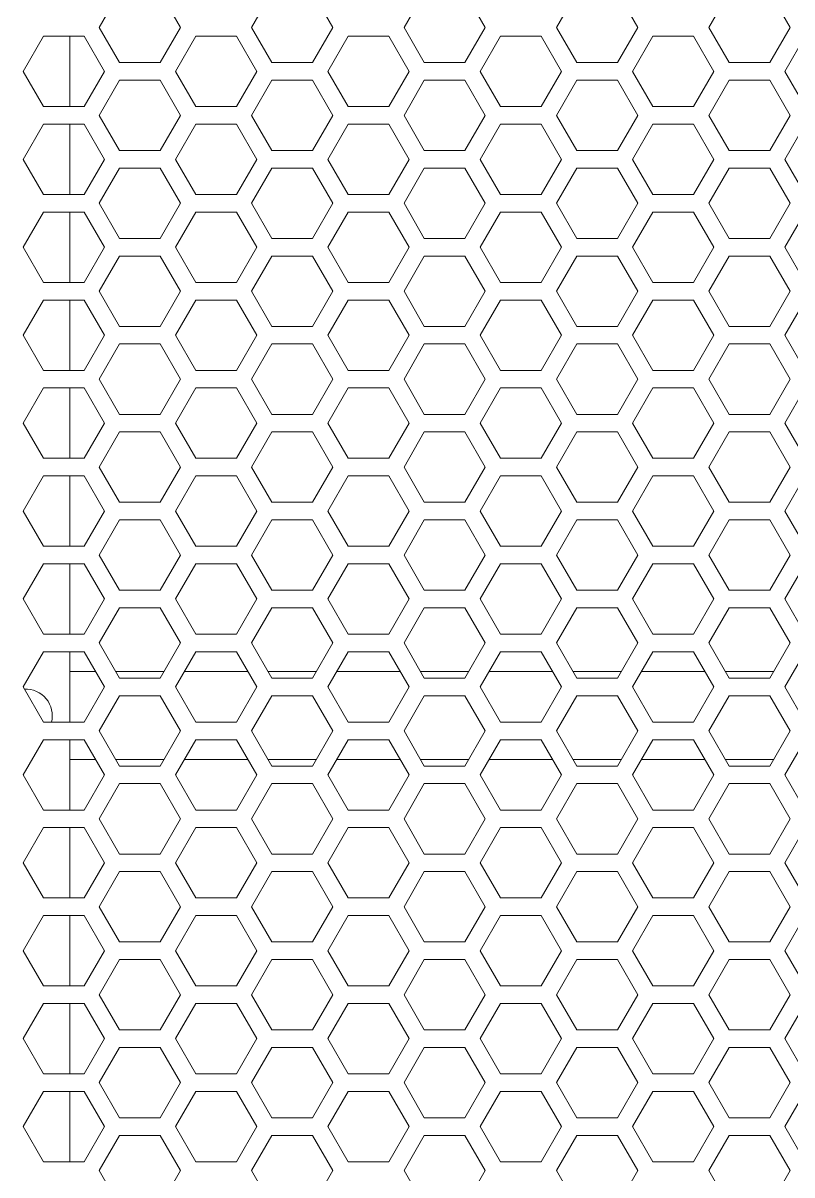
# Model space of a CAD drawing. Header units: millimetres. Extents: x 0 to 62, y -17 to 201.
# Drawn here: x 13.72 to 22.46, y 37.55 to 50.65 of the extents above; entities that cross this region are included whole.
import ezdxf

# ---------------------------------------------------------------- set-up
doc = ezdxf.new("R2010")
doc.units = ezdxf.units.MM

msp = doc.modelspace()

# ---------------------------------------------------------------- linework, layer by layer
at = {"color": 0, "lineweight": 18}
for p, q in [((14.815, 51), (14.584, 50.6)), ((15.508, 50.6), (15.277, 51)), ((16.547, 51), (16.316, 50.6)), ((17.24, 50.6), (17.009, 51)), ((18.279, 51), (18.048, 50.6)), ((18.972, 50.6), (18.741, 51)), ((20.011, 51), (19.78, 50.6)), ((20.704, 50.6), (20.473, 51)), ((21.743, 51), (21.512, 50.6)), ((22.436, 50.6), (22.205, 51)), ((14.584, 50.6), (14.815, 50.2)), ((15.277, 50.2), (15.508, 50.6)), ((16.316, 50.6), (16.547, 50.2)), ((17.009, 50.2), (17.24, 50.6)), ((18.048, 50.6), (18.279, 50.2)), ((18.741, 50.2), (18.972, 50.6)), ((19.78, 50.6), (20.011, 50.2)), ((20.473, 50.2), (20.704, 50.6)), ((21.512, 50.6), (21.743, 50.2)), ((22.205, 50.2), (22.436, 50.6)), ((13.949, 50.5), (13.718, 50.1)), ((14.411, 50.5), (13.949, 50.5)), ((14.25, 50.5), (14.25, 49.7)), ((14.642, 50.1), (14.411, 50.5)), ((15.681, 50.5), (15.45, 50.1)), ((16.143, 50.5), (15.681, 50.5)), ((16.374, 50.1), (16.143, 50.5)), ((17.413, 50.5), (17.182, 50.1)), ((17.875, 50.5), (17.413, 50.5)), ((18.106, 50.1), (17.875, 50.5)), ((19.145, 50.5), (18.914, 50.1)), ((19.607, 50.5), (19.145, 50.5)), ((19.838, 50.1), (19.607, 50.5)), ((20.877, 50.5), (20.646, 50.1)), ((21.339, 50.5), (20.877, 50.5)), ((21.57, 50.1), (21.339, 50.5)), ((22.609, 50.5), (22.378, 50.1)), ((14.815, 50.2), (15.277, 50.2)), ((16.547, 50.2), (17.009, 50.2)), ((18.279, 50.2), (18.741, 50.2)), ((20.011, 50.2), (20.473, 50.2)), ((21.743, 50.2), (22.205, 50.2)), ((13.718, 50.1), (13.949, 49.7)), ((14.411, 49.7), (14.642, 50.1)), ((15.45, 50.1), (15.681, 49.7)), ((16.143, 49.7), (16.374, 50.1)), ((17.182, 50.1), (17.413, 49.7)), ((17.875, 49.7), (18.106, 50.1)), ((18.914, 50.1), (19.145, 49.7)), ((19.607, 49.7), (19.838, 50.1)), ((20.646, 50.1), (20.877, 49.7)), ((21.339, 49.7), (21.57, 50.1)), ((22.378, 50.1), (22.609, 49.7)), ((14.815, 50), (14.584, 49.6)), ((15.277, 50), (14.815, 50)), ((15.508, 49.6), (15.277, 50)), ((16.547, 50), (16.316, 49.6)), ((17.009, 50), (16.547, 50)), ((17.24, 49.6), (17.009, 50)), ((18.279, 50), (18.048, 49.6)), ((18.741, 50), (18.279, 50)), ((18.972, 49.6), (18.741, 50)), ((20.011, 50), (19.78, 49.6)), ((20.473, 50), (20.011, 50)), ((20.704, 49.6), (20.473, 50)), ((21.743, 50), (21.512, 49.6)), ((22.205, 50), (21.743, 50)), ((22.436, 49.6), (22.205, 50)), ((13.949, 49.7), (14.411, 49.7)), ((15.681, 49.7), (16.143, 49.7)), ((17.413, 49.7), (17.875, 49.7)), ((19.145, 49.7), (19.607, 49.7)), ((20.877, 49.7), (21.339, 49.7)), ((14.584, 49.6), (14.815, 49.2)), ((15.277, 49.2), (15.508, 49.6)), ((16.316, 49.6), (16.547, 49.2)), ((17.009, 49.2), (17.24, 49.6)), ((18.048, 49.6), (18.279, 49.2)), ((18.741, 49.2), (18.972, 49.6)), ((19.78, 49.6), (20.011, 49.2)), ((20.473, 49.2), (20.704, 49.6)), ((21.512, 49.6), (21.743, 49.2)), ((22.205, 49.2), (22.436, 49.6)), ((13.949, 49.5), (13.718, 49.1)), ((14.411, 49.5), (13.949, 49.5)), ((14.25, 49.5), (14.25, 48.7)), ((14.642, 49.1), (14.411, 49.5)), ((15.681, 49.5), (15.45, 49.1)), ((16.143, 49.5), (15.681, 49.5)), ((16.374, 49.1), (16.143, 49.5)), ((17.413, 49.5), (17.182, 49.1)), ((17.875, 49.5), (17.413, 49.5)), ((18.106, 49.1), (17.875, 49.5)), ((19.145, 49.5), (18.914, 49.1)), ((19.607, 49.5), (19.145, 49.5)), ((19.838, 49.1), (19.607, 49.5)), ((20.877, 49.5), (20.646, 49.1)), ((21.339, 49.5), (20.877, 49.5)), ((21.57, 49.1), (21.339, 49.5)), ((22.609, 49.5), (22.378, 49.1)), ((14.815, 49.2), (15.277, 49.2)), ((16.547, 49.2), (17.009, 49.2)), ((18.279, 49.2), (18.741, 49.2)), ((20.011, 49.2), (20.473, 49.2)), ((21.743, 49.2), (22.205, 49.2)), ((13.718, 49.1), (13.949, 48.7)), ((14.411, 48.7), (14.642, 49.1)), ((14.815, 49), (14.584, 48.6)), ((15.277, 49), (14.815, 49)), ((15.508, 48.6), (15.277, 49)), ((15.45, 49.1), (15.681, 48.7)), ((16.143, 48.7), (16.374, 49.1)), ((16.547, 49), (16.316, 48.6)), ((17.009, 49), (16.547, 49)), ((17.24, 48.6), (17.009, 49)), ((17.182, 49.1), (17.413, 48.7)), ((17.875, 48.7), (18.106, 49.1)), ((18.279, 49), (18.048, 48.6)), ((18.741, 49), (18.279, 49)), ((18.972, 48.6), (18.741, 49)), ((18.914, 49.1), (19.145, 48.7)), ((19.607, 48.7), (19.838, 49.1)), ((20.011, 49), (19.78, 48.6)), ((20.473, 49), (20.011, 49)), ((20.704, 48.6), (20.473, 49)), ((20.646, 49.1), (20.877, 48.7)), ((21.339, 48.7), (21.57, 49.1)), ((21.743, 49), (21.512, 48.6)), ((22.205, 49), (21.743, 49)), ((22.436, 48.6), (22.205, 49)), ((22.378, 49.1), (22.609, 48.7)), ((13.949, 48.7), (14.411, 48.7)), ((15.681, 48.7), (16.143, 48.7)), ((17.413, 48.7), (17.875, 48.7)), ((19.145, 48.7), (19.607, 48.7)), ((20.877, 48.7), (21.339, 48.7)), ((13.949, 48.5), (13.718, 48.1)), ((14.411, 48.5), (13.949, 48.5)), ((14.25, 48.5), (14.25, 47.7)), ((14.642, 48.1), (14.411, 48.5)), ((14.584, 48.6), (14.815, 48.2)), ((15.277, 48.2), (15.508, 48.6)), ((15.681, 48.5), (15.45, 48.1)), ((16.143, 48.5), (15.681, 48.5)), ((16.374, 48.1), (16.143, 48.5)), ((16.316, 48.6), (16.547, 48.2)), ((17.009, 48.2), (17.24, 48.6)), ((17.413, 48.5), (17.182, 48.1)), ((17.875, 48.5), (17.413, 48.5)), ((18.106, 48.1), (17.875, 48.5)), ((18.048, 48.6), (18.279, 48.2)), ((18.741, 48.2), (18.972, 48.6)), ((19.145, 48.5), (18.914, 48.1)), ((19.607, 48.5), (19.145, 48.5)), ((19.838, 48.1), (19.607, 48.5)), ((19.78, 48.6), (20.011, 48.2)), ((20.473, 48.2), (20.704, 48.6)), ((20.877, 48.5), (20.646, 48.1)), ((21.339, 48.5), (20.877, 48.5)), ((21.57, 48.1), (21.339, 48.5)), ((21.512, 48.6), (21.743, 48.2)), ((22.205, 48.2), (22.436, 48.6)), ((22.609, 48.5), (22.378, 48.1)), ((13.718, 48.1), (13.949, 47.7)), ((14.411, 47.7), (14.642, 48.1)), ((14.815, 48.2), (15.277, 48.2)), ((15.45, 48.1), (15.681, 47.7)), ((16.143, 47.7), (16.374, 48.1)), ((16.547, 48.2), (17.009, 48.2)), ((17.182, 48.1), (17.413, 47.7)), ((17.875, 47.7), (18.106, 48.1)), ((18.279, 48.2), (18.741, 48.2)), ((18.914, 48.1), (19.145, 47.7)), ((19.607, 47.7), (19.838, 48.1)), ((20.011, 48.2), (20.473, 48.2)), ((20.646, 48.1), (20.877, 47.7)), ((21.339, 47.7), (21.57, 48.1)), ((21.743, 48.2), (22.205, 48.2)), ((22.378, 48.1), (22.609, 47.7)), ((14.815, 48), (14.584, 47.6)), ((15.277, 48), (14.815, 48)), ((15.508, 47.6), (15.277, 48)), ((16.547, 48), (16.316, 47.6)), ((17.009, 48), (16.547, 48)), ((17.24, 47.6), (17.009, 48)), ((18.279, 48), (18.048, 47.6)), ((18.741, 48), (18.279, 48)), ((18.972, 47.6), (18.741, 48)), ((20.011, 48), (19.78, 47.6)), ((20.473, 48), (20.011, 48)), ((20.704, 47.6), (20.473, 48)), ((21.743, 48), (21.512, 47.6)), ((22.205, 48), (21.743, 48)), ((22.436, 47.6), (22.205, 48)), ((13.949, 47.7), (14.411, 47.7)), ((15.681, 47.7), (16.143, 47.7)), ((17.413, 47.7), (17.875, 47.7)), ((19.145, 47.7), (19.607, 47.7)), ((20.877, 47.7), (21.339, 47.7)), ((14.584, 47.6), (14.815, 47.2)), ((15.277, 47.2), (15.508, 47.6)), ((16.316, 47.6), (16.547, 47.2)), ((17.009, 47.2), (17.24, 47.6)), ((18.048, 47.6), (18.279, 47.2)), ((18.741, 47.2), (18.972, 47.6)), ((19.78, 47.6), (20.011, 47.2)), ((20.473, 47.2), (20.704, 47.6)), ((21.512, 47.6), (21.743, 47.2)), ((22.205, 47.2), (22.436, 47.6)), ((13.949, 47.5), (13.718, 47.1)), ((14.411, 47.5), (13.949, 47.5)), ((14.25, 47.5), (14.25, 46.7)), ((14.642, 47.1), (14.411, 47.5)), ((15.681, 47.5), (15.45, 47.1)), ((16.143, 47.5), (15.681, 47.5)), ((16.374, 47.1), (16.143, 47.5)), ((17.413, 47.5), (17.182, 47.1)), ((17.875, 47.5), (17.413, 47.5)), ((18.106, 47.1), (17.875, 47.5)), ((19.145, 47.5), (18.914, 47.1)), ((19.607, 47.5), (19.145, 47.5)), ((19.838, 47.1), (19.607, 47.5)), ((20.877, 47.5), (20.646, 47.1)), ((21.339, 47.5), (20.877, 47.5)), ((21.57, 47.1), (21.339, 47.5)), ((22.609, 47.5), (22.378, 47.1)), ((14.815, 47.2), (15.277, 47.2)), ((16.547, 47.2), (17.009, 47.2)), ((18.279, 47.2), (18.741, 47.2)), ((20.011, 47.2), (20.473, 47.2)), ((21.743, 47.2), (22.205, 47.2)), ((13.718, 47.1), (13.949, 46.7)), ((14.411, 46.7), (14.642, 47.1)), ((15.45, 47.1), (15.681, 46.7)), ((16.143, 46.7), (16.374, 47.1)), ((17.182, 47.1), (17.413, 46.7)), ((17.875, 46.7), (18.106, 47.1)), ((18.914, 47.1), (19.145, 46.7)), ((19.607, 46.7), (19.838, 47.1)), ((20.646, 47.1), (20.877, 46.7)), ((21.339, 46.7), (21.57, 47.1)), ((22.378, 47.1), (22.609, 46.7)), ((14.815, 47), (14.584, 46.6)), ((15.277, 47), (14.815, 47)), ((15.508, 46.6), (15.277, 47)), ((16.547, 47), (16.316, 46.6)), ((17.009, 47), (16.547, 47)), ((17.24, 46.6), (17.009, 47)), ((18.279, 47), (18.048, 46.6)), ((18.741, 47), (18.279, 47)), ((18.972, 46.6), (18.741, 47)), ((20.011, 47), (19.78, 46.6)), ((20.473, 47), (20.011, 47)), ((20.704, 46.6), (20.473, 47)), ((21.743, 47), (21.512, 46.6)), ((22.205, 47), (21.743, 47)), ((22.436, 46.6), (22.205, 47)), ((13.949, 46.7), (14.411, 46.7)), ((15.681, 46.7), (16.143, 46.7)), ((17.413, 46.7), (17.875, 46.7)), ((19.145, 46.7), (19.607, 46.7)), ((20.877, 46.7), (21.339, 46.7)), ((14.584, 46.6), (14.815, 46.2)), ((15.277, 46.2), (15.508, 46.6)), ((16.316, 46.6), (16.547, 46.2)), ((17.009, 46.2), (17.24, 46.6)), ((18.048, 46.6), (18.279, 46.2)), ((18.741, 46.2), (18.972, 46.6)), ((19.78, 46.6), (20.011, 46.2)), ((20.473, 46.2), (20.704, 46.6)), ((21.512, 46.6), (21.743, 46.2)), ((22.205, 46.2), (22.436, 46.6)), ((13.949, 46.5), (13.718, 46.1)), ((14.411, 46.5), (13.949, 46.5)), ((14.25, 46.5), (14.25, 45.7)), ((14.642, 46.1), (14.411, 46.5)), ((15.681, 46.5), (15.45, 46.1)), ((16.143, 46.5), (15.681, 46.5)), ((16.374, 46.1), (16.143, 46.5)), ((17.413, 46.5), (17.182, 46.1)), ((17.875, 46.5), (17.413, 46.5)), ((18.106, 46.1), (17.875, 46.5)), ((19.145, 46.5), (18.914, 46.1)), ((19.607, 46.5), (19.145, 46.5)), ((19.838, 46.1), (19.607, 46.5)), ((20.877, 46.5), (20.646, 46.1)), ((21.339, 46.5), (20.877, 46.5)), ((21.57, 46.1), (21.339, 46.5)), ((22.609, 46.5), (22.378, 46.1)), ((14.815, 46.2), (15.277, 46.2)), ((16.547, 46.2), (17.009, 46.2)), ((18.279, 46.2), (18.741, 46.2)), ((20.011, 46.2), (20.473, 46.2)), ((21.743, 46.2), (22.205, 46.2)), ((13.718, 46.1), (13.949, 45.7)), ((14.411, 45.7), (14.642, 46.1)), ((14.815, 46), (14.584, 45.6)), ((15.277, 46), (14.815, 46)), ((15.508, 45.6), (15.277, 46)), ((15.45, 46.1), (15.681, 45.7)), ((16.143, 45.7), (16.374, 46.1)), ((16.547, 46), (16.316, 45.6)), ((17.009, 46), (16.547, 46)), ((17.24, 45.6), (17.009, 46)), ((17.182, 46.1), (17.413, 45.7)), ((17.875, 45.7), (18.106, 46.1)), ((18.279, 46), (18.048, 45.6)), ((18.741, 46), (18.279, 46)), ((18.972, 45.6), (18.741, 46)), ((18.914, 46.1), (19.145, 45.7)), ((19.607, 45.7), (19.838, 46.1)), ((20.011, 46), (19.78, 45.6)), ((20.473, 46), (20.011, 46)), ((20.704, 45.6), (20.473, 46)), ((20.646, 46.1), (20.877, 45.7)), ((21.339, 45.7), (21.57, 46.1)), ((21.743, 46), (21.512, 45.6)), ((22.205, 46), (21.743, 46)), ((22.436, 45.6), (22.205, 46)), ((22.378, 46.1), (22.609, 45.7)), ((13.949, 45.7), (14.411, 45.7)), ((14.584, 45.6), (14.815, 45.2)), ((15.277, 45.2), (15.508, 45.6)), ((15.681, 45.7), (16.143, 45.7)), ((16.316, 45.6), (16.547, 45.2)), ((17.009, 45.2), (17.24, 45.6)), ((17.413, 45.7), (17.875, 45.7)), ((18.048, 45.6), (18.279, 45.2)), ((18.741, 45.2), (18.972, 45.6)), ((19.145, 45.7), (19.607, 45.7)), ((19.78, 45.6), (20.011, 45.2)), ((20.473, 45.2), (20.704, 45.6)), ((20.877, 45.7), (21.339, 45.7)), ((21.512, 45.6), (21.743, 45.2)), ((22.205, 45.2), (22.436, 45.6)), ((13.949, 45.5), (13.718, 45.1)), ((14.411, 45.5), (13.949, 45.5)), ((14.25, 45.5), (14.25, 44.7)), ((14.642, 45.1), (14.411, 45.5)), ((15.681, 45.5), (15.45, 45.1)), ((16.143, 45.5), (15.681, 45.5)), ((16.374, 45.1), (16.143, 45.5)), ((17.413, 45.5), (17.182, 45.1)), ((17.875, 45.5), (17.413, 45.5)), ((18.106, 45.1), (17.875, 45.5)), ((19.145, 45.5), (18.914, 45.1)), ((19.607, 45.5), (19.145, 45.5)), ((19.838, 45.1), (19.607, 45.5)), ((20.877, 45.5), (20.646, 45.1)), ((21.339, 45.5), (20.877, 45.5)), ((21.57, 45.1), (21.339, 45.5)), ((22.609, 45.5), (22.378, 45.1)), ((14.815, 45.2), (15.277, 45.2)), ((16.547, 45.2), (17.009, 45.2)), ((18.279, 45.2), (18.741, 45.2)), ((20.011, 45.2), (20.473, 45.2)), ((21.743, 45.2), (22.205, 45.2)), ((13.718, 45.1), (13.949, 44.7)), ((14.411, 44.7), (14.642, 45.1)), ((15.45, 45.1), (15.681, 44.7)), ((16.143, 44.7), (16.374, 45.1)), ((17.182, 45.1), (17.413, 44.7)), ((17.875, 44.7), (18.106, 45.1)), ((18.914, 45.1), (19.145, 44.7)), ((19.607, 44.7), (19.838, 45.1)), ((20.646, 45.1), (20.877, 44.7)), ((21.339, 44.7), (21.57, 45.1)), ((22.378, 45.1), (22.609, 44.7)), ((14.815, 45), (14.584, 44.6)), ((15.277, 45), (14.815, 45)), ((15.508, 44.6), (15.277, 45)), ((16.547, 45), (16.316, 44.6)), ((17.009, 45), (16.547, 45)), ((17.24, 44.6), (17.009, 45)), ((18.279, 45), (18.048, 44.6)), ((18.741, 45), (18.279, 45)), ((18.972, 44.6), (18.741, 45)), ((20.011, 45), (19.78, 44.6)), ((20.473, 45), (20.011, 45)), ((20.704, 44.6), (20.473, 45)), ((21.743, 45), (21.512, 44.6)), ((22.205, 45), (21.743, 45)), ((22.436, 44.6), (22.205, 45)), ((13.949, 44.7), (14.411, 44.7)), ((15.681, 44.7), (16.143, 44.7)), ((17.413, 44.7), (17.875, 44.7)), ((19.145, 44.7), (19.607, 44.7)), ((20.877, 44.7), (21.339, 44.7)), ((14.584, 44.6), (14.815, 44.2)), ((15.277, 44.2), (15.508, 44.6)), ((16.316, 44.6), (16.547, 44.2)), ((17.009, 44.2), (17.24, 44.6)), ((18.048, 44.6), (18.279, 44.2)), ((18.741, 44.2), (18.972, 44.6)), ((19.78, 44.6), (20.011, 44.2)), ((20.473, 44.2), (20.704, 44.6)), ((21.512, 44.6), (21.743, 44.2)), ((22.205, 44.2), (22.436, 44.6)), ((13.949, 44.5), (13.718, 44.1)), ((14.411, 44.5), (13.949, 44.5)), ((14.25, 44.5), (14.25, 43.7)), ((14.642, 44.1), (14.411, 44.5)), ((15.681, 44.5), (15.45, 44.1)), ((16.143, 44.5), (15.681, 44.5)), ((16.374, 44.1), (16.143, 44.5)), ((17.413, 44.5), (17.182, 44.1)), ((17.875, 44.5), (17.413, 44.5)), ((18.106, 44.1), (17.875, 44.5)), ((19.145, 44.5), (18.914, 44.1)), ((19.607, 44.5), (19.145, 44.5)), ((19.838, 44.1), (19.607, 44.5)), ((20.877, 44.5), (20.646, 44.1)), ((21.339, 44.5), (20.877, 44.5)), ((21.57, 44.1), (21.339, 44.5)), ((22.609, 44.5), (22.378, 44.1)), ((14.815, 44.2), (15.277, 44.2)), ((16.547, 44.2), (17.009, 44.2)), ((18.279, 44.2), (18.741, 44.2)), ((20.011, 44.2), (20.473, 44.2)), ((21.743, 44.2), (22.205, 44.2)), ((13.718, 44.1), (13.949, 43.7)), ((14.411, 43.7), (14.642, 44.1)), ((15.45, 44.1), (15.681, 43.7)), ((16.143, 43.7), (16.374, 44.1)), ((17.182, 44.1), (17.413, 43.7)), ((17.875, 43.7), (18.106, 44.1)), ((18.914, 44.1), (19.145, 43.7)), ((19.607, 43.7), (19.838, 44.1)), ((20.646, 44.1), (20.877, 43.7)), ((21.339, 43.7), (21.57, 44.1)), ((22.378, 44.1), (22.609, 43.7)), ((14.815, 44), (14.584, 43.6)), ((15.277, 44), (14.815, 44)), ((15.508, 43.6), (15.277, 44)), ((16.547, 44), (16.316, 43.6)), ((17.009, 44), (16.547, 44)), ((17.24, 43.6), (17.009, 44)), ((18.279, 44), (18.048, 43.6)), ((18.741, 44), (18.279, 44)), ((18.972, 43.6), (18.741, 44)), ((20.011, 44), (19.78, 43.6)), ((20.473, 44), (20.011, 44)), ((20.704, 43.6), (20.473, 44)), ((21.743, 44), (21.512, 43.6)), ((22.205, 44), (21.743, 44)), ((22.436, 43.6), (22.205, 44)), ((13.949, 43.7), (14.411, 43.7)), ((15.681, 43.7), (16.143, 43.7)), ((17.413, 43.7), (17.875, 43.7)), ((19.145, 43.7), (19.607, 43.7)), ((20.877, 43.7), (21.339, 43.7)), ((13.949, 43.5), (13.718, 43.1)), ((14.411, 43.5), (13.949, 43.5)), ((14.25, 43.5), (14.25, 42.7)), ((14.642, 43.1), (14.411, 43.5)), ((14.584, 43.6), (14.815, 43.2)), ((15.277, 43.2), (15.508, 43.6)), ((15.681, 43.5), (15.45, 43.1)), ((16.143, 43.5), (15.681, 43.5)), ((16.374, 43.1), (16.143, 43.5)), ((16.316, 43.6), (16.547, 43.2)), ((17.009, 43.2), (17.24, 43.6)), ((17.413, 43.5), (17.182, 43.1)), ((17.875, 43.5), (17.413, 43.5)), ((18.106, 43.1), (17.875, 43.5)), ((18.048, 43.6), (18.279, 43.2)), ((18.741, 43.2), (18.972, 43.6)), ((19.145, 43.5), (18.914, 43.1)), ((19.607, 43.5), (19.145, 43.5)), ((19.838, 43.1), (19.607, 43.5)), ((19.78, 43.6), (20.011, 43.2)), ((20.473, 43.2), (20.704, 43.6)), ((20.877, 43.5), (20.646, 43.1)), ((21.339, 43.5), (20.877, 43.5)), ((21.57, 43.1), (21.339, 43.5)), ((21.512, 43.6), (21.743, 43.2)), ((22.205, 43.2), (22.436, 43.6)), ((22.609, 43.5), (22.378, 43.1)), ((14.25, 43.275), (14.541, 43.275)), ((14.772, 43.275), (15.32, 43.275)), ((15.551, 43.275), (16.273, 43.275)), ((16.504, 43.275), (17.052, 43.275)), ((17.283, 43.275), (18.005, 43.275)), ((18.236, 43.275), (18.784, 43.275)), ((19.015, 43.275), (19.737, 43.275)), ((19.968, 43.275), (20.516, 43.275)), ((20.747, 43.275), (21.469, 43.275)), ((21.7, 43.275), (22.248, 43.275)), ((13.718, 43.1), (13.949, 42.7)), ((14.411, 42.7), (14.642, 43.1)), ((14.815, 43.2), (15.277, 43.2)), ((15.45, 43.1), (15.681, 42.7)), ((16.143, 42.7), (16.374, 43.1)), ((16.547, 43.2), (17.009, 43.2)), ((17.182, 43.1), (17.413, 42.7)), ((17.875, 42.7), (18.106, 43.1)), ((18.279, 43.2), (18.741, 43.2)), ((18.914, 43.1), (19.145, 42.7)), ((19.607, 42.7), (19.838, 43.1)), ((20.011, 43.2), (20.473, 43.2)), ((20.646, 43.1), (20.877, 42.7)), ((21.339, 42.7), (21.57, 43.1)), ((21.743, 43.2), (22.205, 43.2)), ((22.378, 43.1), (22.609, 42.7)), ((14.815, 43), (14.584, 42.6)), ((15.277, 43), (14.815, 43)), ((15.508, 42.6), (15.277, 43)), ((16.547, 43), (16.316, 42.6)), ((17.009, 43), (16.547, 43)), ((17.24, 42.6), (17.009, 43)), ((18.279, 43), (18.048, 42.6)), ((18.741, 43), (18.279, 43)), ((18.972, 42.6), (18.741, 43)), ((20.011, 43), (19.78, 42.6)), ((20.473, 43), (20.011, 43)), ((20.704, 42.6), (20.473, 43)), ((21.743, 43), (21.512, 42.6)), ((22.205, 43), (21.743, 43)), ((22.436, 42.6), (22.205, 43)), ((13.949, 42.7), (14.411, 42.7)), ((14.584, 42.6), (14.815, 42.2)), ((15.277, 42.2), (15.508, 42.6)), ((15.681, 42.7), (16.143, 42.7)), ((16.316, 42.6), (16.547, 42.2)), ((17.009, 42.2), (17.24, 42.6)), ((17.413, 42.7), (17.875, 42.7)), ((18.048, 42.6), (18.279, 42.2)), ((18.741, 42.2), (18.972, 42.6)), ((19.145, 42.7), (19.607, 42.7)), ((19.78, 42.6), (20.011, 42.2)), ((20.473, 42.2), (20.704, 42.6)), ((20.877, 42.7), (21.339, 42.7)), ((21.512, 42.6), (21.743, 42.2)), ((22.205, 42.2), (22.436, 42.6)), ((13.949, 42.5), (13.718, 42.1)), ((14.411, 42.5), (13.949, 42.5)), ((14.25, 42.5), (14.25, 41.7)), ((14.642, 42.1), (14.411, 42.5)), ((15.681, 42.5), (15.45, 42.1)), ((16.143, 42.5), (15.681, 42.5)), ((16.374, 42.1), (16.143, 42.5)), ((17.413, 42.5), (17.182, 42.1)), ((17.875, 42.5), (17.413, 42.5)), ((18.106, 42.1), (17.875, 42.5)), ((19.145, 42.5), (18.914, 42.1)), ((19.607, 42.5), (19.145, 42.5)), ((19.838, 42.1), (19.607, 42.5)), ((20.877, 42.5), (20.646, 42.1)), ((21.339, 42.5), (20.877, 42.5)), ((21.57, 42.1), (21.339, 42.5)), ((22.609, 42.5), (22.378, 42.1)), ((14.541, 42.275), (14.25, 42.275)), ((15.32, 42.275), (14.772, 42.275)), ((14.815, 42.2), (15.277, 42.2)), ((16.273, 42.275), (15.551, 42.275)), ((17.052, 42.275), (16.504, 42.275)), ((16.547, 42.2), (17.009, 42.2)), ((18.005, 42.275), (17.283, 42.275)), ((18.784, 42.275), (18.236, 42.275)), ((18.279, 42.2), (18.741, 42.2)), ((19.737, 42.275), (19.015, 42.275)), ((20.516, 42.275), (19.968, 42.275)), ((20.011, 42.2), (20.473, 42.2)), ((21.469, 42.275), (20.747, 42.275)), ((22.248, 42.275), (21.7, 42.275)), ((21.743, 42.2), (22.205, 42.2)), ((13.718, 42.1), (13.949, 41.7)), ((14.411, 41.7), (14.642, 42.1)), ((15.45, 42.1), (15.681, 41.7)), ((16.143, 41.7), (16.374, 42.1)), ((17.182, 42.1), (17.413, 41.7)), ((17.875, 41.7), (18.106, 42.1)), ((18.914, 42.1), (19.145, 41.7)), ((19.607, 41.7), (19.838, 42.1)), ((20.646, 42.1), (20.877, 41.7)), ((21.339, 41.7), (21.57, 42.1)), ((22.378, 42.1), (22.609, 41.7)), ((14.815, 42), (14.584, 41.6)), ((15.277, 42), (14.815, 42)), ((15.508, 41.6), (15.277, 42)), ((16.547, 42), (16.316, 41.6)), ((17.009, 42), (16.547, 42)), ((17.24, 41.6), (17.009, 42)), ((18.279, 42), (18.048, 41.6)), ((18.741, 42), (18.279, 42)), ((18.972, 41.6), (18.741, 42)), ((20.011, 42), (19.78, 41.6)), ((20.473, 42), (20.011, 42)), ((20.704, 41.6), (20.473, 42)), ((21.743, 42), (21.512, 41.6)), ((22.205, 42), (21.743, 42)), ((22.436, 41.6), (22.205, 42)), ((13.949, 41.7), (14.411, 41.7)), ((15.681, 41.7), (16.143, 41.7)), ((17.413, 41.7), (17.875, 41.7)), ((19.145, 41.7), (19.607, 41.7)), ((20.877, 41.7), (21.339, 41.7)), ((14.584, 41.6), (14.815, 41.2)), ((15.277, 41.2), (15.508, 41.6)), ((16.316, 41.6), (16.547, 41.2)), ((17.009, 41.2), (17.24, 41.6)), ((18.048, 41.6), (18.279, 41.2)), ((18.741, 41.2), (18.972, 41.6)), ((19.78, 41.6), (20.011, 41.2)), ((20.473, 41.2), (20.704, 41.6)), ((21.512, 41.6), (21.743, 41.2)), ((22.205, 41.2), (22.436, 41.6)), ((13.949, 41.5), (13.718, 41.1)), ((14.411, 41.5), (13.949, 41.5)), ((14.25, 41.5), (14.25, 40.7)), ((14.642, 41.1), (14.411, 41.5)), ((15.681, 41.5), (15.45, 41.1)), ((16.143, 41.5), (15.681, 41.5)), ((16.374, 41.1), (16.143, 41.5)), ((17.413, 41.5), (17.182, 41.1)), ((17.875, 41.5), (17.413, 41.5)), ((18.106, 41.1), (17.875, 41.5)), ((19.145, 41.5), (18.914, 41.1)), ((19.607, 41.5), (19.145, 41.5)), ((19.838, 41.1), (19.607, 41.5)), ((20.877, 41.5), (20.646, 41.1)), ((21.339, 41.5), (20.877, 41.5)), ((21.57, 41.1), (21.339, 41.5)), ((22.609, 41.5), (22.378, 41.1)), ((14.815, 41.2), (15.277, 41.2)), ((16.547, 41.2), (17.009, 41.2)), ((18.279, 41.2), (18.741, 41.2)), ((20.011, 41.2), (20.473, 41.2)), ((21.743, 41.2), (22.205, 41.2)), ((13.718, 41.1), (13.949, 40.7)), ((14.411, 40.7), (14.642, 41.1)), ((15.45, 41.1), (15.681, 40.7)), ((16.143, 40.7), (16.374, 41.1)), ((17.182, 41.1), (17.413, 40.7)), ((17.875, 40.7), (18.106, 41.1)), ((18.914, 41.1), (19.145, 40.7)), ((19.607, 40.7), (19.838, 41.1)), ((20.646, 41.1), (20.877, 40.7)), ((21.339, 40.7), (21.57, 41.1)), ((22.378, 41.1), (22.609, 40.7)), ((14.815, 41), (14.584, 40.6)), ((15.277, 41), (14.815, 41)), ((15.508, 40.6), (15.277, 41)), ((16.547, 41), (16.316, 40.6)), ((17.009, 41), (16.547, 41)), ((17.24, 40.6), (17.009, 41)), ((18.279, 41), (18.048, 40.6)), ((18.741, 41), (18.279, 41)), ((18.972, 40.6), (18.741, 41)), ((20.011, 41), (19.78, 40.6)), ((20.473, 41), (20.011, 41)), ((20.704, 40.6), (20.473, 41)), ((21.743, 41), (21.512, 40.6)), ((22.205, 41), (21.743, 41)), ((22.436, 40.6), (22.205, 41)), ((13.949, 40.7), (14.411, 40.7)), ((15.681, 40.7), (16.143, 40.7)), ((17.413, 40.7), (17.875, 40.7)), ((19.145, 40.7), (19.607, 40.7)), ((20.877, 40.7), (21.339, 40.7)), ((13.949, 40.5), (13.718, 40.1)), ((14.411, 40.5), (13.949, 40.5)), ((14.25, 40.5), (14.25, 39.7)), ((14.642, 40.1), (14.411, 40.5)), ((14.584, 40.6), (14.815, 40.2)), ((15.277, 40.2), (15.508, 40.6)), ((15.681, 40.5), (15.45, 40.1)), ((16.143, 40.5), (15.681, 40.5)), ((16.374, 40.1), (16.143, 40.5)), ((16.316, 40.6), (16.547, 40.2)), ((17.009, 40.2), (17.24, 40.6)), ((17.413, 40.5), (17.182, 40.1)), ((17.875, 40.5), (17.413, 40.5)), ((18.106, 40.1), (17.875, 40.5)), ((18.048, 40.6), (18.279, 40.2)), ((18.741, 40.2), (18.972, 40.6)), ((19.145, 40.5), (18.914, 40.1)), ((19.607, 40.5), (19.145, 40.5)), ((19.838, 40.1), (19.607, 40.5)), ((19.78, 40.6), (20.011, 40.2)), ((20.473, 40.2), (20.704, 40.6)), ((20.877, 40.5), (20.646, 40.1)), ((21.339, 40.5), (20.877, 40.5)), ((21.57, 40.1), (21.339, 40.5)), ((21.512, 40.6), (21.743, 40.2)), ((22.205, 40.2), (22.436, 40.6)), ((22.609, 40.5), (22.378, 40.1)), ((13.718, 40.1), (13.949, 39.7)), ((14.411, 39.7), (14.642, 40.1)), ((14.815, 40.2), (15.277, 40.2)), ((15.45, 40.1), (15.681, 39.7)), ((16.143, 39.7), (16.374, 40.1)), ((16.547, 40.2), (17.009, 40.2)), ((17.182, 40.1), (17.413, 39.7)), ((17.875, 39.7), (18.106, 40.1)), ((18.279, 40.2), (18.741, 40.2)), ((18.914, 40.1), (19.145, 39.7)), ((19.607, 39.7), (19.838, 40.1)), ((20.011, 40.2), (20.473, 40.2)), ((20.646, 40.1), (20.877, 39.7)), ((21.339, 39.7), (21.57, 40.1)), ((21.743, 40.2), (22.205, 40.2)), ((22.378, 40.1), (22.609, 39.7)), ((14.815, 40), (14.584, 39.6)), ((15.277, 40), (14.815, 40)), ((15.508, 39.6), (15.277, 40)), ((16.547, 40), (16.316, 39.6)), ((17.009, 40), (16.547, 40)), ((17.24, 39.6), (17.009, 40)), ((18.279, 40), (18.048, 39.6)), ((18.741, 40), (18.279, 40)), ((18.972, 39.6), (18.741, 40)), ((20.011, 40), (19.78, 39.6)), ((20.473, 40), (20.011, 40)), ((20.704, 39.6), (20.473, 40)), ((21.743, 40), (21.512, 39.6)), ((22.205, 40), (21.743, 40)), ((22.436, 39.6), (22.205, 40)), ((13.949, 39.7), (14.411, 39.7)), ((15.681, 39.7), (16.143, 39.7)), ((17.413, 39.7), (17.875, 39.7)), ((19.145, 39.7), (19.607, 39.7)), ((20.877, 39.7), (21.339, 39.7)), ((14.584, 39.6), (14.815, 39.2)), ((15.277, 39.2), (15.508, 39.6)), ((16.316, 39.6), (16.547, 39.2)), ((17.009, 39.2), (17.24, 39.6)), ((18.048, 39.6), (18.279, 39.2)), ((18.741, 39.2), (18.972, 39.6)), ((19.78, 39.6), (20.011, 39.2)), ((20.473, 39.2), (20.704, 39.6)), ((21.512, 39.6), (21.743, 39.2)), ((22.205, 39.2), (22.436, 39.6)), ((13.949, 39.5), (13.718, 39.1)), ((14.411, 39.5), (13.949, 39.5)), ((14.25, 39.5), (14.25, 38.7)), ((14.642, 39.1), (14.411, 39.5)), ((15.681, 39.5), (15.45, 39.1)), ((16.143, 39.5), (15.681, 39.5)), ((16.374, 39.1), (16.143, 39.5)), ((17.413, 39.5), (17.182, 39.1)), ((17.875, 39.5), (17.413, 39.5)), ((18.106, 39.1), (17.875, 39.5)), ((19.145, 39.5), (18.914, 39.1)), ((19.607, 39.5), (19.145, 39.5)), ((19.838, 39.1), (19.607, 39.5)), ((20.877, 39.5), (20.646, 39.1)), ((21.339, 39.5), (20.877, 39.5)), ((21.57, 39.1), (21.339, 39.5)), ((22.609, 39.5), (22.378, 39.1)), ((14.815, 39.2), (15.277, 39.2)), ((16.547, 39.2), (17.009, 39.2)), ((18.279, 39.2), (18.741, 39.2)), ((20.011, 39.2), (20.473, 39.2)), ((21.743, 39.2), (22.205, 39.2)), ((13.718, 39.1), (13.949, 38.7)), ((14.411, 38.7), (14.642, 39.1)), ((15.45, 39.1), (15.681, 38.7)), ((16.143, 38.7), (16.374, 39.1)), ((17.182, 39.1), (17.413, 38.7)), ((17.875, 38.7), (18.106, 39.1)), ((18.914, 39.1), (19.145, 38.7)), ((19.607, 38.7), (19.838, 39.1)), ((20.646, 39.1), (20.877, 38.7)), ((21.339, 38.7), (21.57, 39.1)), ((22.378, 39.1), (22.609, 38.7)), ((14.815, 39), (14.584, 38.6)), ((15.277, 39), (14.815, 39)), ((15.508, 38.6), (15.277, 39)), ((16.547, 39), (16.316, 38.6)), ((17.009, 39), (16.547, 39)), ((17.24, 38.6), (17.009, 39)), ((18.279, 39), (18.048, 38.6)), ((18.741, 39), (18.279, 39)), ((18.972, 38.6), (18.741, 39)), ((20.011, 39), (19.78, 38.6)), ((20.473, 39), (20.011, 39)), ((20.704, 38.6), (20.473, 39)), ((21.743, 39), (21.512, 38.6)), ((22.205, 39), (21.743, 39)), ((22.436, 38.6), (22.205, 39)), ((13.949, 38.7), (14.411, 38.7)), ((15.681, 38.7), (16.143, 38.7)), ((17.413, 38.7), (17.875, 38.7)), ((19.145, 38.7), (19.607, 38.7)), ((20.877, 38.7), (21.339, 38.7)), ((14.584, 38.6), (14.815, 38.2)), ((15.277, 38.2), (15.508, 38.6)), ((16.316, 38.6), (16.547, 38.2)), ((17.009, 38.2), (17.24, 38.6)), ((18.048, 38.6), (18.279, 38.2)), ((18.741, 38.2), (18.972, 38.6)), ((19.78, 38.6), (20.011, 38.2)), ((20.473, 38.2), (20.704, 38.6)), ((21.512, 38.6), (21.743, 38.2)), ((22.205, 38.2), (22.436, 38.6)), ((13.949, 38.5), (13.718, 38.1)), ((14.411, 38.5), (13.949, 38.5)), ((14.25, 38.5), (14.25, 37.7)), ((14.642, 38.1), (14.411, 38.5)), ((15.681, 38.5), (15.45, 38.1)), ((16.143, 38.5), (15.681, 38.5)), ((16.374, 38.1), (16.143, 38.5)), ((17.413, 38.5), (17.182, 38.1)), ((17.875, 38.5), (17.413, 38.5)), ((18.106, 38.1), (17.875, 38.5)), ((19.145, 38.5), (18.914, 38.1)), ((19.607, 38.5), (19.145, 38.5)), ((19.838, 38.1), (19.607, 38.5)), ((20.877, 38.5), (20.646, 38.1)), ((21.339, 38.5), (20.877, 38.5)), ((21.57, 38.1), (21.339, 38.5)), ((22.609, 38.5), (22.378, 38.1)), ((14.815, 38.2), (15.277, 38.2)), ((16.547, 38.2), (17.009, 38.2)), ((18.279, 38.2), (18.741, 38.2)), ((20.011, 38.2), (20.473, 38.2)), ((21.743, 38.2), (22.205, 38.2)), ((13.718, 38.1), (13.949, 37.7)), ((14.411, 37.7), (14.642, 38.1)), ((14.815, 38), (14.584, 37.6)), ((15.277, 38), (14.815, 38)), ((15.508, 37.6), (15.277, 38)), ((15.45, 38.1), (15.681, 37.7)), ((16.143, 37.7), (16.374, 38.1)), ((16.547, 38), (16.316, 37.6)), ((17.009, 38), (16.547, 38)), ((17.24, 37.6), (17.009, 38)), ((17.182, 38.1), (17.413, 37.7)), ((17.875, 37.7), (18.106, 38.1)), ((18.279, 38), (18.048, 37.6)), ((18.741, 38), (18.279, 38)), ((18.972, 37.6), (18.741, 38)), ((18.914, 38.1), (19.145, 37.7)), ((19.607, 37.7), (19.838, 38.1)), ((20.011, 38), (19.78, 37.6)), ((20.473, 38), (20.011, 38)), ((20.704, 37.6), (20.473, 38)), ((20.646, 38.1), (20.877, 37.7)), ((21.339, 37.7), (21.57, 38.1)), ((21.743, 38), (21.512, 37.6)), ((22.205, 38), (21.743, 38)), ((22.436, 37.6), (22.205, 38)), ((22.378, 38.1), (22.609, 37.7)), ((13.949, 37.7), (14.411, 37.7)), ((14.584, 37.6), (14.815, 37.2)), ((15.277, 37.2), (15.508, 37.6)), ((15.681, 37.7), (16.143, 37.7)), ((16.316, 37.6), (16.547, 37.2)), ((17.009, 37.2), (17.24, 37.6)), ((17.413, 37.7), (17.875, 37.7)), ((18.048, 37.6), (18.279, 37.2)), ((18.741, 37.2), (18.972, 37.6)), ((19.145, 37.7), (19.607, 37.7)), ((19.78, 37.6), (20.011, 37.2)), ((20.473, 37.2), (20.704, 37.6)), ((20.877, 37.7), (21.339, 37.7)), ((21.512, 37.6), (21.743, 37.2)), ((22.205, 37.2), (22.436, 37.6))]:
    msp.add_line(p, q, dxfattribs=at)
msp.add_arc((13.75, 42.775), 0.3, 345.5225, 93.289, dxfattribs=at)

doc.saveas('drawing.dxf')
